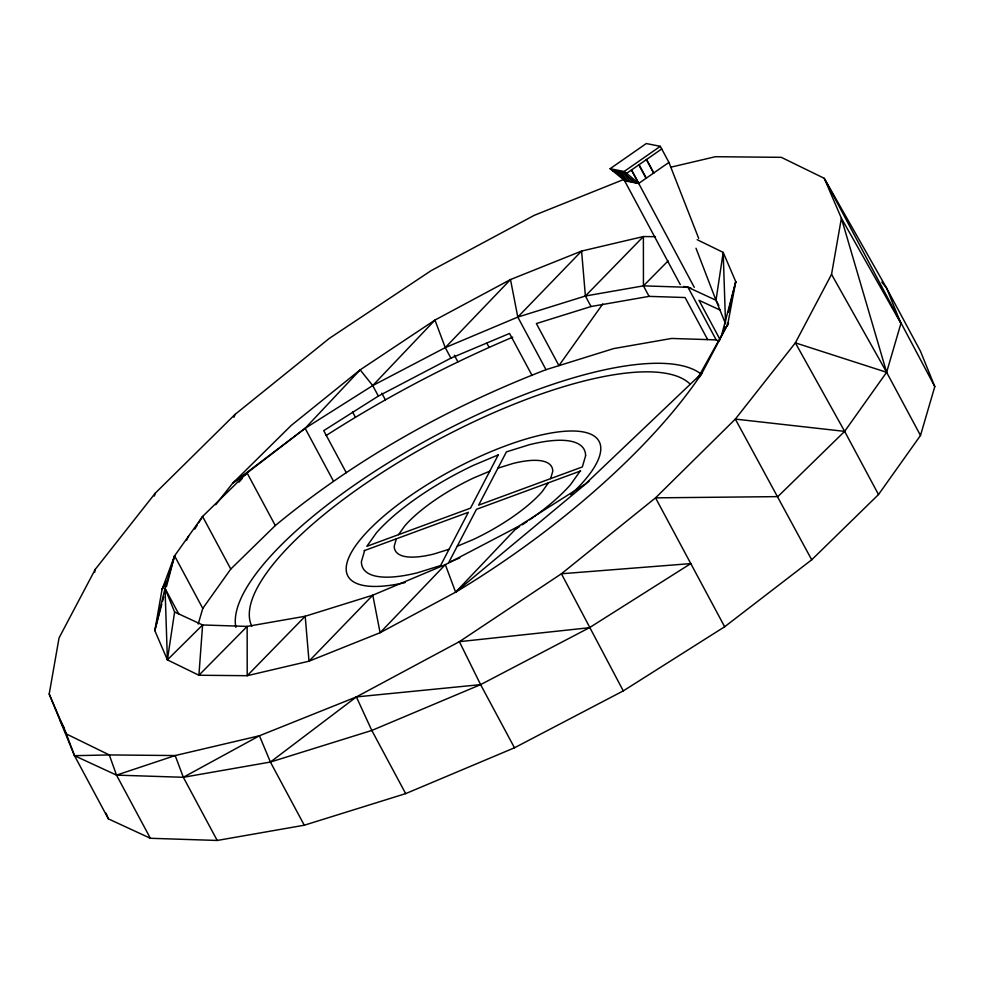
<?xml version="1.0" encoding="UTF-8"?>
<svg xmlns="http://www.w3.org/2000/svg" width="984" height="984" viewBox="0 0 984 984"><rect width="100%" height="100%" fill="white"/><g stroke="black" fill="none" stroke-linecap="round" stroke-linejoin="round"><path stroke-width="1.48" d="M589.084 481.151L455.617 592.183L380.095 632.712L309.001 661.199L247.205 675.701L198.903 675.245L167.391 659.87L174.598 612.011L165.041 588.432L174.574 555.849L202.569 516.465L247.095 472.96L305.138 428.311L372.727 385.568L445.26 347.623L517.793 317.082L585.394 296.012L643.438 285.852L687.988 287.303L715.995 300.255L718.812 305.507M727.496 325.63L735.761 281.67L723.191 252.396L725.552 323.822L715.995 300.255L723.191 252.396L697.164 239.69M671.063 167.132L715.417 156.714L781.284 157.329L824.248 178.313L886.584 288.054L920.458 351.214L934.8 386.577L920.495 435.469L878.503 494.546L811.714 559.798L724.654 626.759L623.278 690.891L514.472 747.791L405.666 793.621L304.277 825.219L217.206 840.459L150.38 838.282L108.375 818.86L74.501 755.687L49.2 694.04L59.052 637.915L95.227 569.404L155.263 493.168L235.053 414.412L329.173 338.496L431.213 270.6L534.214 215.348L624.016 179.359M49.2 694.04L66.346 733.953L74.501 755.687L116.506 775.121L183.332 777.286L259.444 735.761L356.38 696.918L459.38 641.666L561.421 573.77L655.541 497.855L735.331 419.098L795.367 342.863L831.541 274.351L841.394 218.227L824.248 178.313L934.8 386.577M94.612 572.405L95.227 569.404M178.78 614.053L165.041 588.432L154.82 630.596L167.391 659.87L202.606 624.963L247.156 626.414L305.2 616.255L372.801 595.185L445.334 564.631L517.867 526.698L585.455 483.943L702.01 373.071L728.541 322.826L697.607 378.557M728.369 312.199L735.761 281.67L721.051 337.364M161.794 604.213L154.82 630.596L162.053 589.441L174.574 555.849L202.778 608.432L198.215 624.028M162.569 601.286L163.738 596.882M166.444 586.624L174.574 555.849M364.658 550.499L361.399 561.643A125.485 38.782 -28.2 0 0 417.462 572.774L440.574 565.566L468.347 512.307L364.117 550.696M396.368 538.814L394.227 546.145A88.732 27.417 -28.2 0 0 433.87 554.017L449.073 549.269M550.622 478.63L552.762 471.299A88.732 27.417 -28.2 0 0 513.119 463.439L497.916 468.175M723.474 330.907L724.728 326.663M881.799 282.113L886.584 288.054L900.926 323.416L886.621 372.296L844.641 431.373L777.84 496.625L655.541 497.855L724.654 626.759M154.316 496.071L155.263 493.168M233.934 417.265L235.053 414.412M166.136 581.236L162.053 589.441L164.918 584.004M186.53 540.253L188.571 536.157M194.795 529.084L197.132 525.296M198.682 522.775L202.569 516.465L230.773 569.047L202.778 608.432M699.686 376.86L702.01 373.071A345.101 119.74 -35.1 0 1 455.617 592.183L445.334 564.631L380.095 632.712L372.801 595.185L309.001 661.199L305.2 616.255L247.205 675.701L247.156 626.414L198.903 675.245L202.606 624.963L174.598 612.011M398.545 534.644L404.842 525.788A88.732 27.417 -28.2 0 1 473.488 478.027L489.798 471.164M602.749 303.982L558.937 365.63L536.378 323.564L591.027 306.528L649.083 296.368L685.098 297.537L707.656 339.615M548.445 482.8L542.147 491.656A88.732 27.417 -28.2 0 1 473.501 539.417L457.191 546.28M580.154 471.115L570.585 484.595A125.485 38.782 -28.2 0 1 529.564 519.847M215.742 504.706L232.605 483.292L291.116 425.531L360.144 369.861L434.965 320.071L510.499 279.554L581.593 251.068L643.388 236.554L655.467 236.677M239.026 482.099L242.052 478.667M245.077 475.247L247.095 472.96L275.299 525.554L230.773 569.047M696.967 378.779L702.01 373.071M247.095 472.96L232.605 483.292L305.138 428.311L360.144 369.861L372.727 385.568L378.36 396.085L323.724 430.648L346.282 472.714M372.727 385.568L434.965 320.071L445.26 347.623L450.893 358.139L509.54 333.453L532.098 375.519M455.617 592.183L517.867 526.698M445.26 347.623L510.499 279.554L517.793 317.082L545.997 369.677L613.586 348.607L671.641 338.447L716.18 339.886L718.861 341.128M517.793 317.082L581.593 251.068L585.394 296.012L591.027 306.528M585.394 296.012L643.388 236.554L643.438 285.852L649.083 296.368M643.438 285.852L668.099 260.895M275.299 525.554C355.999 458.802 448.446 407.339 545.997 369.677M74.501 755.687L109.31 754.937L175.177 755.552L183.332 777.286L270.403 762.046L356.38 696.918L480.61 684.63L589.404 627.718L690.793 563.598L561.421 573.77L623.278 690.891M680.251 284.56L624.397 180.392L610.117 168.707L646.291 143.541L660.313 146.321L668.936 162.409L698.701 238.399M612.478 170.675L626.623 173.368L638.419 183.172L634.914 182.483L622.995 172.766L634.914 182.483M610.117 168.707L624.139 171.487L660.313 146.321M661.715 148.953L626.5 173.455L624.139 171.487M668.936 162.409L638.591 183.504L624.582 180.724L623.253 177.956M326.098 435.555C385.359 397.622 447.917 364.572 512.726 337.168M378.36 396.085L450.893 358.139M459.725 557.928L448.704 562.577L476.465 509.318L580.695 470.918M514.472 747.791L480.61 684.63L371.804 730.448L270.403 762.046L259.444 735.761L175.177 755.552L116.506 775.121L109.31 754.937L66.346 733.953L60.159 720.325L64.489 728.394M589.404 627.718L459.38 641.666L480.61 684.63M878.503 494.546L844.641 431.373L735.331 419.098L811.714 559.798M624.397 180.392L628.087 181.425L615.984 171.376L628.149 181.437M683.782 286.467L690.793 287.857M720.3 310.157L698.984 300.292L720.14 339.738M619.416 172.052L631.654 182.126M900.926 323.416L841.394 218.227L886.621 372.296L920.495 435.469M831.541 274.351L886.621 372.296L795.367 342.863L844.641 431.373M646.549 159.506L653.77 172.95M646.426 159.593L653.647 173.036M639.083 164.697L646.304 178.153M638.85 164.869L646.058 178.313M638.714 183.43L631.507 169.974L694.274 287.34M687.988 287.303L716.18 339.886M486.871 343.219L488.987 347.155M454.362 355.261L457.892 361.841M381.829 393.206L385.359 399.775M352.506 411.816L355.322 417.068M305.138 428.311L333.33 480.905M405.666 793.621L371.804 730.448L356.38 696.918M270.403 762.046L304.277 825.219M183.332 777.286L217.206 840.459M116.506 775.121L150.38 838.282M106.075 813.202L108.375 818.86M696.008 248.251L715.995 300.255M165.041 588.432L167.391 659.87M527.141 521.52A125.485 38.782 -28.2 0 1 522.172 524.841M519.638 526.501A125.485 38.782 -28.2 0 1 515.764 528.974M235.852 627.312A266.664 82.41 -28.2 0 1 429.098 439.048A266.664 82.41 -28.2 0 1 700.694 373.748M251.806 626.328A250.982 77.551 -28.2 0 1 427.659 445.371A250.982 77.551 -28.2 0 1 690.055 384.018M405.137 582.577A142.52 44.046 -28.2 0 1 369.295 529.577A142.52 44.046 -28.2 0 1 551.298 432.972A142.52 44.046 -28.2 0 1 570.634 494.731M585.603 455.801L582.331 466.945L478.642 505.136L506.416 451.877L529.527 444.67A125.485 38.782 -28.2 0 1 585.603 455.801M498.285 454.866L470.524 508.138L366.835 546.329L376.405 532.848A125.485 38.782 -28.2 0 1 473.476 465.321L498.285 454.866"/></g></svg>
